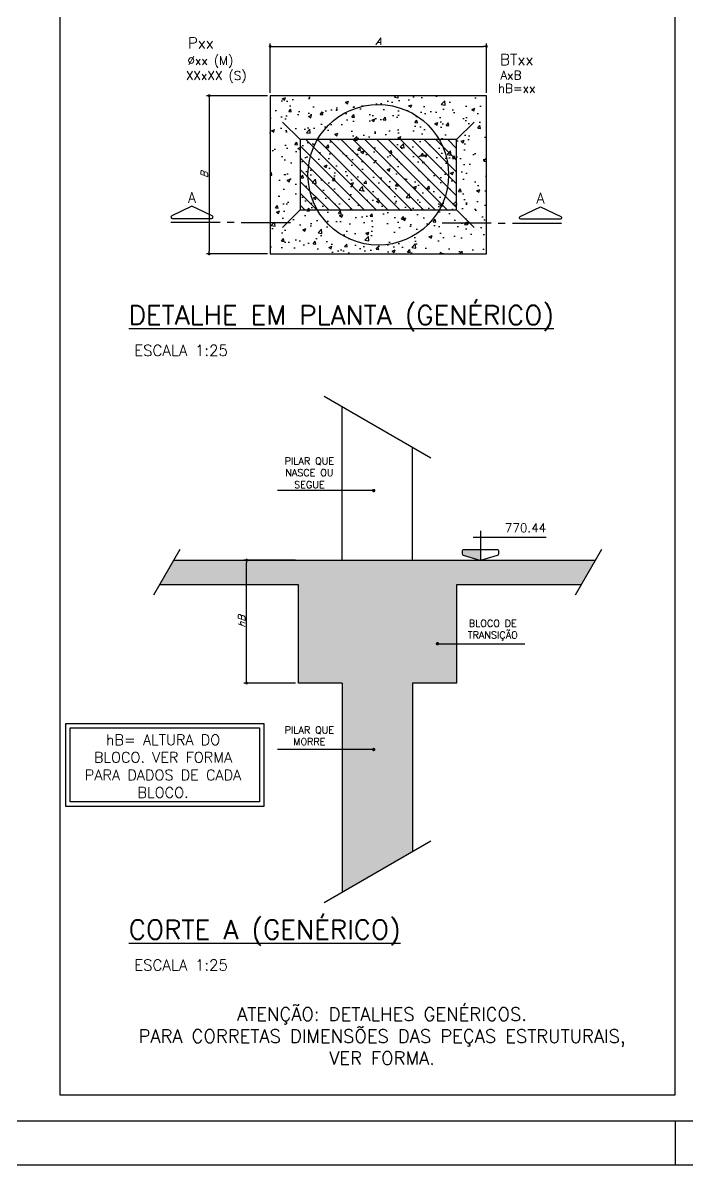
# Model space of a CAD drawing. Extents: x -4245 to 5400, y -2094 to 2406.
# Drawn here: x 3733 to 4489, y -2094 to -795 of the extents above; entities that cross this region are included whole.
import ezdxf
from ezdxf.enums import TextEntityAlignment as Align

# ---------------------------------------------------------------- set-up
doc = ezdxf.new("R2010")
doc.units = 0
doc.header["$LTSCALE"] = 50
doc.header["$MEASUREMENT"] = 0
doc.layers.get('0').update_dxf_attribs({"linetype": 'CONTINUOUS'})
doc.layers.get('DEFPOINTS').update_dxf_attribs({"linetype": 'CONTINUOUS'})
for name, color, linetype in [('AR-TEXTO_REGUA 120_1-200', 4, 'CONTINUOUS'), ('F-AUX-RED', 1, 'CONTINUOUS'), ('F-BLOCOS', 3, 'CONTINUOUS'), ('F-BLOCOS-DIM', 2, 'CONTINUOUS'), ('F-BLOCOS-HACH', 1, 'CONTINUOUS'), ('F-BLOCOS-NOME', 3, 'CONTINUOUS'), ('F-CORTE', 4, 'CONTINUOUS'), ('F-CORTE-INDICAÇÃO', 4, 'CONTINUOUS'), ('F-COTAS', 106, 'CONTINUOUS'), ('F-DET_LINHA', 1, 'CONTINUOUS'), ('F-LEADER', 1, 'CONTINUOUS'), ('F-MARGEM', 1, 'CONTINUOUS'), ('F-NÍVEL-VISTA', 2, 'CONTINUOUS'), ('F-PILARES-DIM', 172, 'CONTINUOUS'), ('F-PILARES-HACH', 174, 'CONTINUOUS'), ('F-PILARES-M', 170, 'CONTINUOUS'), ('F-PILARES-N', 170, 'CONTINUOUS'), ('F-PILARES-NASCE', 4, 'CONTINUOUS'), ('F-PILARES-NOME', 170, 'CONTINUOUS'), ('F-SOLIDO', 71, 'CONTINUOUS'), ('F-TEXTO', 6, 'CONTINUOUS'), ('F-TEXTO-CYAN', 4, 'CONTINUOUS'), ('F-VISTA', 2, 'CONTINUOUS')]:
    doc.layers.add(name, color=color, linetype=linetype)
doc.styles.add('CP-TEXT-INCL', font='simplex.shx', dxfattribs={"oblique": 20})
doc.styles.add('MCP', font='simplex.shx')
doc.styles.add('REGUA-120-esc1_200', font='simplex.shx', dxfattribs={"height": 0.6})
doc.styles.add('ROMANS', font='simplex.shx')
doc.styles.get("Standard").update_dxf_attribs({"font": 'simplex.shx'})
doc.dimstyles.new('CP-COTAS-50', dxfattribs={"dimscale": 0.64, "dimtxt": 12.5, "dimasz": 5, "dimexe": 5, "dimexo": 5, "dimgap": 2.5, "dimtad": 1, "dimdec": 1, "dimdsep": 46, "dimtxsty": 'CP-TEXT-INCL', "dimblk1": 'DOT', "dimblk2": 'DOT', "dimsah": 1, "dimcen": 9, "dimclrd": 256, "dimclre": 256, "dimclrt": 256, "dimadec": 0, "dimazin": 0, "dimtfac": 1, "dimtdec": 1, "dimtmove": 2, "dimatfit": 3, "dimldrblk": 'DOT', "dimfxl": 0, "dimtolj": 1, "dimarcsym": 0})

# ---------------------------------------------------------------- blocks, each defined once
blk = doc.blocks.new('A0-4L_900')
at = {"layer": 'F-MARGEM', "color": 2}
blk.add_line((174.4, 1), (174.4, 0), dxfattribs=at)
blk.add_lwpolyline([(0, 0), (0, 90), (192.9, 90), (192.9, 0)], close=True, dxfattribs=at)
at = {"layer": 'F-MARGEM', "color": 7}
blk.add_lwpolyline([(2.5, 89), (191.9, 89), (191.9, 1), (2.5, 1)], close=True, dxfattribs=at)
blk = doc.blocks.new('_DOT')
at = {"color": 0, "linetype": 'ByBlock'}
blk.add_line((-0.5, 0), (-1, 0), dxfattribs=at)
at = {"color": 0, "linetype": 'ByBlock', "const_width": 0.5}
blk.add_lwpolyline([(-0.25, 0, 1), (0.25, 0, 1)], format="xyb", close=True, dxfattribs=at)
blk = doc.blocks.new('*D421')
at = {"layer": 'DEFPOINTS', "color": 0, "transparency": 16777216}
for p in [(4014.6, -877.7), (3945.2, -1057.7), (4014.6, -1057.7)]:
    blk.add_point(p, dxfattribs=at)
at = {"layer": 'F-COTAS', "lineweight": -2, "transparency": 16777216}
for p, q in [((4011.4, -877.7), (3942, -877.7)), ((3945.2, -880.9), (3945.2, -1054.5)), ((4011.4, -1057.7), (3942, -1057.7))]:
    blk.add_line(p, q, dxfattribs=at)
at = {"layer": 'F-COTAS', "lineweight": -2, "transparency": 16777216, "xscale": 3.2, "yscale": 3.2, "zscale": 3.2}
for p, rotation in [((3945.2, -877.7), 90), ((3945.2, -1057.7), 270)]:
    blk.add_blockref('_DOT', p, dxfattribs=dict(at, rotation=rotation))
at = {"layer": 'F-COTAS', "transparency": 16777216, "insert": (3939.6, -967.7), "char_height": 8, "attachment_point": 5, "rotation": 90, "style": 'CP-TEXT-INCL'}
blk.add_mtext('\\A1;B', dxfattribs=at)
blk = doc.blocks.new('*D422')
at = {"layer": 'DEFPOINTS', "color": 0, "transparency": 16777216}
for p in [(4260.6, -821.6), (4014.6, -877.7), (4260.6, -877.7)]:
    blk.add_point(p, dxfattribs=at)
at = {"layer": 'F-COTAS', "lineweight": -2, "transparency": 16777216}
for p, q in [((4014.6, -874.5), (4014.6, -818.4)), ((4260.6, -874.5), (4260.6, -818.4)), ((4017.8, -821.6), (4257.4, -821.6))]:
    blk.add_line(p, q, dxfattribs=at)
at = {"layer": 'F-COTAS', "lineweight": -2, "transparency": 16777216, "xscale": 3.2, "yscale": 3.2, "zscale": 3.2, "rotation": 180}
blk.add_blockref('_DOT', (4014.6, -821.6), dxfattribs=at)
at = {"layer": 'F-COTAS', "lineweight": -2, "transparency": 16777216, "xscale": 3.2, "yscale": 3.2, "zscale": 3.2}
blk.add_blockref('_DOT', (4260.6, -821.6), dxfattribs=at)
at = {"layer": 'F-COTAS', "transparency": 16777216, "insert": (4137.6, -816), "char_height": 8, "attachment_point": 5, "style": 'CP-TEXT-INCL'}
blk.add_mtext('\\A1;A', dxfattribs=at)
blk = doc.blocks.new('*U419')
at = {"layer": 'F-CORTE-INDICAÇÃO'}
for p, q in [((70, 0), (0, 0)), ((80, 0), (90, 0)), ((100, 0), (170, 0))]:
    blk.add_line(p, q, dxfattribs=at)
blk.add_lwpolyline([(112, 6, -0.802585), (111.2, 9.8), (140, 23.3), (168.8, 9.8, -0.802585), (168, 6)], format="xyb", close=True, dxfattribs=at)
at = {"layer": 'F-CORTE-INDICAÇÃO', "style": 'ROMANS'}
blk.add_attdef('CORTE', text='', height=15, dxfattribs=at).set_placement((140, 35.8), align=Align.MIDDLE_CENTER)
at = {"layer": 'F-CORTE-INDICAÇÃO', "color": 2, "style": 'ROMANS'}
blk.add_attdef('FOLHA', text='', height=12, dxfattribs=at).set_placement((140, -10), align=Align.MIDDLE_CENTER)
blk = doc.blocks.new('*U420')
at = {"layer": 'F-CORTE-INDICAÇÃO'}
for p, q in [((70, 0), (0, 0)), ((80, 0), (90, 0)), ((100, 0), (170, 0))]:
    blk.add_line(p, q, dxfattribs=at)
blk.add_lwpolyline([(112, 6, -0.802585), (111.2, 9.8), (140, 23.3), (168.8, 9.8, -0.802585), (168, 6)], format="xyb", close=True, dxfattribs=at)
at = {"layer": 'F-CORTE-INDICAÇÃO', "style": 'ROMANS'}
blk.add_attdef('CORTE', text='', height=15, dxfattribs=at).set_placement((140, 35.8), align=Align.MIDDLE_CENTER)
at = {"layer": 'F-CORTE-INDICAÇÃO', "color": 2, "style": 'ROMANS'}
blk.add_attdef('FOLHA', text='', height=12, dxfattribs=at).set_placement((140, -10), align=Align.MIDDLE_CENTER)
blk = doc.blocks.new('*D423')
at = {"layer": 'DEFPOINTS', "color": 0, "transparency": 16777216}
for p in [(3987.8, -1406), (4046.7, -1406), (4046.7, -1546)]:
    blk.add_point(p, dxfattribs=at)
at = {"layer": 'F-COTAS', "lineweight": -2, "transparency": 16777216}
for p, q in [((4043.5, -1406), (3984.6, -1406)), ((3987.8, -1542.8), (3987.8, -1409.2)), ((4043.5, -1546), (3984.6, -1546))]:
    blk.add_line(p, q, dxfattribs=at)
at = {"layer": 'F-COTAS', "lineweight": -2, "transparency": 16777216, "xscale": 3.2, "yscale": 3.2, "zscale": 3.2}
for p, rotation in [((3987.8, -1406), 90), ((3987.8, -1546), 270)]:
    blk.add_blockref('_DOT', p, dxfattribs=dict(at, rotation=rotation))
at = {"layer": 'F-COTAS', "transparency": 16777216, "insert": (3982.2, -1476), "char_height": 8, "attachment_point": 5, "rotation": 90, "style": 'CP-TEXT-INCL'}
blk.add_mtext('\\A1;hB', dxfattribs=at)
blk = doc.blocks.new('Nível - Vista')
at = {"layer": 'F-NÍVEL-VISTA'}
blk.add_hatch(color=71, dxfattribs=at).paths.add_polyline_path([(0, 0.238), (-0.38, 0.238, 0.414214), (-0.42, 0.198), (-0.42, 0.148, 0.331206), (-0.391, 0.11), (-0.011, 0.002, 0.072993), (0, 0)])
at = {"layer": 'F-NÍVEL-VISTA', "color": 2}
for p, q in [((-0.168, 0.521), (1.493, 0.521)), ((0, 0.67), (0, 0))]:
    blk.add_line(p, q, dxfattribs=at)
blk.add_lwpolyline([(-0.011, 0.002, 0.146769), (0.011, 0.002), (0.391, 0.11, 0.331206), (0.42, 0.148), (0.42, 0.198, 0.414214), (0.38, 0.238), (-0.38, 0.238, 0.414214), (-0.42, 0.198), (-0.42, 0.148, 0.331206), (-0.391, 0.11), (-0.011, 0.002, 0.146769), (0.011, 0.002)], format="xyb", dxfattribs=at)
at = {"layer": 'F-TEXTO', "color": 3, "style": 'MCP'}
for tag, p in [('NÍVEL', (1.026, 0.636)), ('NÍVEL_DETALHE', (1.02, 0.186))]:
    blk.add_attdef(tag, text='', height=0.2, dxfattribs=at).set_placement(p, align=Align.CENTER)

msp = doc.modelspace()

# ---------------------------------------------------------------- hatches: boundary and pattern name
at = {"layer": 'F-BLOCOS-HACH', "linetype": 'Continuous'}
h = msp.add_hatch(dxfattribs=at)
h.set_pattern_fill('AR-CONC', color=256, scale=5)
h.set_pattern_definition([(50, (-2014.894, -995.486), (35.86301, -3.1376), [3.75, -41.25]), (355, (-2014.894, -995.486), (-6.93757, 37.6096), [3, -33]), (100.45144, (-2011.905, -995.748), (28.92544, 34.472), [3.187, -35.0571]), (46.1842, (-2014.894, -985.486), (53.36207, -8.27596), [5.625, -61.875]), (96.6356, (-2010.447, -986.176), (46.7331, 48.70593), [4.7805, -52.5857]), (351.1842, (-2014.894, -985.486), (46.7331, 48.70593), [4.5, -49.5]), (21, (-2009.894, -987.986), (29.84535, -20.13094), [3.75, -41.25]), (326, (-2009.894, -987.986), (12.16577, 36.2575), [3, -33]), (71.45144, (-2007.407, -989.664), (42.01112, 16.12656), [3.187, -35.0571]), (37.5, (-2014.894, -995.486), (0.607993, 16.644693), [0, -32.6, 0, -33.5, 0, -33.125]), (7.5, (-2014.894, -995.486), (13.153477, 19.720586), [0, -19.1, 0, -31.85, 0, -12.625]), (327.5, (-2026.044, -995.486), (26.691122, -1.127744), [0, -12.5, 0, -39, 0, -51.75]), (317.5, (-2031.044, -995.486), (29.15931, 5.00525), [0, -16.25, 0, -25.9, 0, -36.75])])
h.paths.add_polyline_path([(4260.587, -1057.712), (4260.587, -877.712), (4137.587, -877.712), (4014.587, -877.712), (4014.587, -1057.712)])
at = {"layer": 'F-PILARES-HACH', "linetype": 'Continuous'}
h = msp.add_hatch(dxfattribs=at)
h.set_pattern_fill('ANSI31', color=256, scale=3, angle=-90, style=0)
h.set_pattern_definition([(315, (7268.173, 14556.015), (6.735192, 6.735192), [])])
h.paths.add_polyline_path([(4048.587, -927.712), (4048.587, -1007.712), (4226.587, -1007.712), (4226.587, -927.712)])
at = {"layer": 'F-SOLIDO'}
h = msp.add_hatch(color=256, dxfattribs=at)
h.dxf.hatch_style = 1
h.paths.add_polyline_path([(4176.661, -1546.028), (4226.661, -1546.028), (4226.661, -1434.028), (4368.579, -1434.028), (4384.744, -1406.028), (3904.744, -1406.028), (3888.579, -1434.028), (4046.661, -1434.028), (4046.661, -1546.028), (4096.661, -1546.028), (4096.661, -1783.615), (4176.661, -1737.427)])

# ---------------------------------------------------------------- linework, layer by layer
at = {"layer": 'F-AUX-RED'}
for points in [[(4076.04, -1219.581), (4197.283, -1289.581)], [(3911.661, -1394.047), (3881.661, -1446.009)], [(4391.661, -1394.047), (4361.661, -1446.009)], [(4076.04, -1795.521), (4197.283, -1725.521)]]:
    msp.add_lwpolyline(points, dxfattribs=at)
at = {"layer": 'F-BLOCOS', "linetype": 'Continuous'}
msp.add_lwpolyline([(4137.587, -877.712), (4014.587, -877.712), (4014.587, -1057.712), (4260.587, -1057.712), (4260.587, -877.712), (4137.587, -877.712)], dxfattribs=at)
at = {"layer": 'F-CORTE'}
for points in [[(3904.744, -1406.028), (4384.744, -1406.028)], [(4096.661, -1546.028), (4046.661, -1546.028), (4046.661, -1434.028), (3888.579, -1434.028)], [(4368.579, -1434.028), (4226.661, -1434.028), (4226.661, -1546.028), (4176.661, -1546.028)], [(4096.661, -1546.028), (4096.661, -1783.615)], [(4176.661, -1546.028), (4176.661, -1737.427)]]:
    msp.add_lwpolyline(points, dxfattribs=at)
at = {"layer": 'F-DET_LINHA', "color": 1}
msp.add_lwpolyline([(3775.164, -699.167), (3775.164, -2014.493), (4475.164, -2014.493), (4475.164, -699.167), (3775.164, -699.167)], dxfattribs=at)
for points in [[(3782.064, -1591.968), (4007.542, -1591.968), (4007.542, -1686.296), (3782.064, -1686.296)], [(3787.064, -1596.968), (4002.542, -1596.968), (4002.542, -1681.296), (3787.064, -1681.296)]]:
    msp.add_lwpolyline(points, close=True, dxfattribs=at)
at = {"layer": 'F-PILARES-M', "linetype": 'Continuous'}
msp.add_circle((4137.587, -967.712), 80, dxfattribs=at)
at = {"layer": 'F-PILARES-N', "linetype": 'Continuous'}
msp.add_lwpolyline([(4048.587, -927.712), (4048.587, -1007.712), (4226.587, -1007.712), (4226.587, -927.712), (4048.587, -927.712)], dxfattribs=at)
at = {"layer": 'F-PILARES-NASCE', "linetype": 'Continuous'}
for p, q in [((4048.587, -927.712), (4028.587, -907.712)), ((4226.587, -927.712), (4246.587, -907.712)), ((4048.587, -1007.712), (4028.587, -1027.712)), ((4226.587, -1007.712), (4246.587, -1027.712))]:
    msp.add_line(p, q, dxfattribs=at)
at = {"layer": 'F-VISTA'}
for points in [[(4096.661, -1406.028), (4096.661, -1231.487)], [(4176.661, -1406.028), (4176.661, -1277.675)]]:
    msp.add_lwpolyline(points, dxfattribs=at)

# ---------------------------------------------------------------- block references
at = {"layer": 'F-CORTE-INDICAÇÃO', "linetype": 'Continuous'}
ref = msp.add_blockref('*U420', (4037.611, -1022.123), dxfattribs=dict(at, xscale=-0.8, yscale=0.8, zscale=0.8))
ref.add_attrib('CORTE', 'A', dxfattribs={"height": 12, "style": 'ROMANS'}).set_placement((3925.611, -993.512), align=Align.MIDDLE_CENTER)
ref = msp.add_blockref('*U419', (4210.082, -1022.853), dxfattribs=dict(at, xscale=0.8, yscale=0.8, zscale=0.8))
ref.add_attrib('CORTE', 'A', dxfattribs={"height": 12, "style": 'ROMANS'}).set_placement((4322.082, -994.242), align=Align.MIDDLE_CENTER)
at = {"layer": 'F-MARGEM', "linetype": 'Continuous', "xscale": 50, "yscale": 50, "zscale": 50}
msp.add_blockref('A0-4L_900', (-4244.836, -2094.493), dxfattribs=at)
at = {"layer": 'F-NÍVEL-VISTA', "xscale": 50, "yscale": 50, "zscale": 50}
msp.add_blockref('Nível - Vista', (4253.827, -1406.112), dxfattribs=at).add_auto_attribs({'NÍVEL': '770.44'})

# ---------------------------------------------------------------- texts
at = {"layer": 'AR-TEXTO_REGUA 120_1-200', "color": 2, "style": 'REGUA-120-esc1_200'}
for p in [(3859.852, -1173.818), (3859.852, -1873.07)]:
    msp.add_text('ESCALA 1:25', height=12.5, dxfattribs=at).set_placement(p)
at = {"layer": 'F-BLOCOS-DIM', "linetype": 'Continuous', "style": 'MCP'}
for s, p in [('AxB', (4276.486, -859.308)), (' hB=xx', (4266.725, -874.308))]:
    msp.add_text(s, height=10, dxfattribs=at).set_placement(p)
at = {"layer": 'F-BLOCOS-NOME', "linetype": 'Continuous', "style": 'MCP'}
msp.add_text('BTxx', height=12.5, dxfattribs=at).set_placement((4276.072, -842.789))
at = {"layer": 'F-PILARES-DIM', "linetype": 'Continuous'}
for s, p in [('%%Cxx (M)', (3920.48, -842.641)), ('XXxXX (S)', (3918.75, -859.762))]:
    msp.add_text(s, height=10, dxfattribs=at).set_placement(p)
at = {"layer": 'F-PILARES-NOME', "linetype": 'Continuous', "style": 'MCP'}
msp.add_text('Pxx', height=12.5, dxfattribs=at).set_placement((3921.017, -823.822))
at = {"layer": 'F-TEXTO', "style": 'ROMANS'}
for s, p in [('%%UDETALHE EM PLANTA (GENÉRICO)', (3853.598, -1138.187)), ('%%UCORTE A (GENÉRICO)', (3853.598, -1837.439))]:
    msp.add_text(s, height=21.875, dxfattribs=at).set_placement(p)
at = {"layer": 'F-TEXTO', "color": 2, "char_height": 8, "attachment_point": 5}
for s, insert in [('PILAR QUE NASCE OU SEGUE', (4059.189, -1306.747)), ('BLOCO DE TRANSIÇÃO', (4267.825, -1485.671)), ('PILAR QUE MORRE', (4059.189, -1606.005))]:
    msp.add_mtext_dynamic_manual_height_columns(s, width=84.12672, gutter_width=12.5, heights=[0], dxfattribs=dict(at, insert=insert))
at = {"layer": 'F-TEXTO-CYAN', "color": 3, "attachment_point": 5, "style": 'ROMANS'}
for s, insert, char_height, width in [('hB= ALTURA DO BLOCO. VER FORMA PARA DADOS DE CADA BLOCO.', (3892.717, -1640.528), 12, 212.27111), ('ATENÇÃO: DETALHES GENÉRICOS. ^JPARA CORRETAS DIMENSÕES DAS PEÇAS ESTRUTURAIS, VER FORMA.', (4141.803, -1947.647), 15, 604.72463)]:
    msp.add_mtext(s, dxfattribs=dict(at, insert=insert, char_height=char_height, width=width))

# ---------------------------------------------------------------- dimensions: what is measured, and where the dimension line sits
at = {"layer": 'F-COTAS'}
dim = msp.add_linear_dim(base=(4260.587, -821.632), p1=(4014.587, -877.712), p2=(4260.587, -877.712), text='A', dimstyle='CP-COTAS-50', override={"dimfxl": 7.5}, dxfattribs=at)
dim.commit()
dim.dimension.update_dxf_attribs({"geometry": '*D422', "text_midpoint": (4137.587, -816.032)})
for base, p1, p2, angle, text, override, picture, middle in [((3945.177, -1057.712), (4014.587, -877.712), (4014.587, -1057.712), 270, 'B', {"dimfxl": 7.5}, '*D421', (3939.577, -967.712)), ((3987.76, -1406.028), (4046.661, -1546.028), (4046.661, -1406.028), 90, 'hB', {"dimlfac": 0.5, "dimfxl": 7.5}, '*D423', (3982.16, -1476.028))]:
    dim = msp.add_linear_dim(base=base, p1=p1, p2=p2, angle=angle, text=text, dimstyle='CP-COTAS-50', override=override, dxfattribs=at)
    dim.commit()
    dim.dimension.update_dxf_attribs({"geometry": picture, "text_midpoint": middle})

# ---------------------------------------------------------------- leaders
at = {"layer": 'F-LEADER'}
for points in [[(4132.357, -1327.004), (4081.217, -1327.004), (4022.78, -1327.004)], [(4204.895, -1501.239), (4245.798, -1501.239), (4304.235, -1501.239)], [(4132.357, -1621.574), (4081.217, -1621.574), (4022.78, -1621.574)]]:
    msp.add_leader(points, dimstyle='CP-COTAS-50', override={"dimasz": 6}, dxfattribs=at)

doc.saveas('drawing.dxf')
